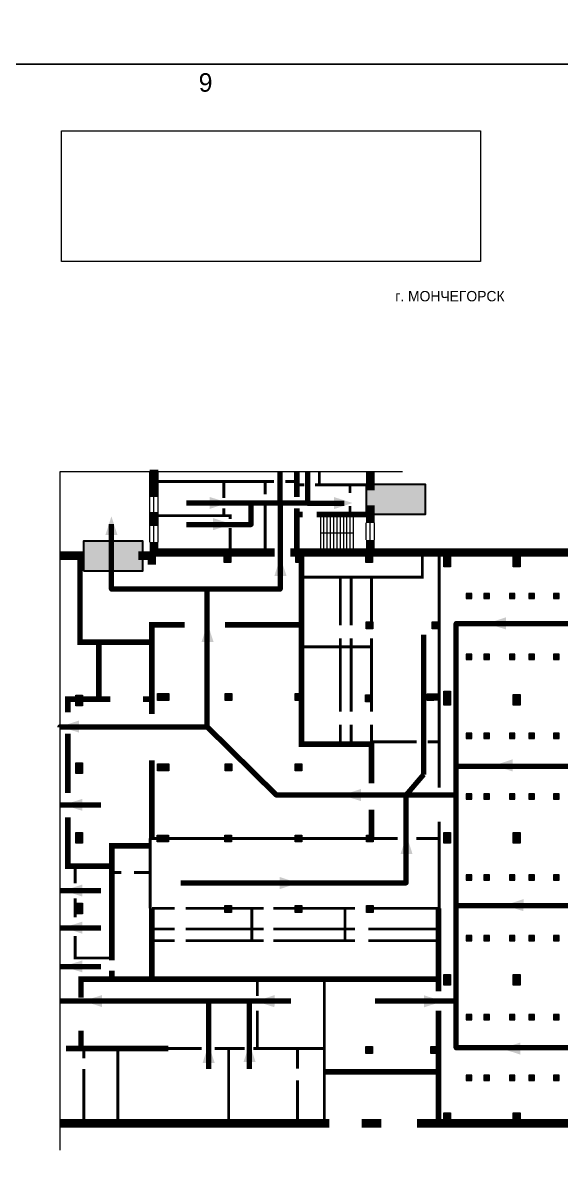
# Model space of a CAD drawing. Header units: millimetres. Extents: x 13810 to 67229, y 12374 to 21950.
# Drawn here: x 37200 to 37345.2, y 15037.6 to 15348.7 of the extents above; entities that cross this region are included whole.
import ezdxf

# ---------------------------------------------------------------- set-up
doc = ezdxf.new("R2010")
doc.units = ezdxf.units.MM
doc.layers.add('План_Штампы', color=7, linetype='Continuous')
doc.styles.add('обычный', font='arial.ttf')
picture_1 = doc.add_image_def('image1.jpg', size_in_pixel=(337, 105))

# ---------------------------------------------------------------- blocks, each defined once
blk = doc.blocks.new('A$C7B4425F7')
at = {"true_color": 0xffffff}
blk.add_hatch(color=7, dxfattribs=at).paths.add_polyline_path([(0, 0), (-16, 0), (-16, -8), (0, -8)])
h = blk.add_hatch(color=126)
h.paths.add_polyline_path([(-0.2, -0.2), (-15.8, -0.2), (-15.8, -7.8), (-0.2, -7.8)])
h.paths.add_polyline_path([(-11.76, -2.03), (-11.76, -3.66), (-11.17, -3.66, -0.568275), (-11.17, -6.18), (-12.58, -6.18), (-12.58, -2.03)], flags=16)
h.paths.add_polyline_path([(-13.33, -4.12, -0.495768), (-13.59, -6.18), (-15.03, -6.18), (-15.03, -2.03), (-13.59, -2.03, -0.487973)], flags=16)
h.paths.add_polyline_path([(-10.25, -2.03), (-9.48, -2.03), (-9.48, -6.18), (-10.25, -6.18)], flags=16)
h.paths.add_polyline_path([(-13.84, -3.69), (-14.24, -3.69), (-14.24, -3.03), (-13.9, -3.03, -0.692621)], flags=0)
h.paths.add_polyline_path([(-9.15, -2.03), (-8.4, -2.03), (-8.04, -3.07), (-7.68, -2.03), (-6.93, -2.03), (-7.64, -4.1), (-6.93, -6.18), (-7.68, -6.18), (-8.04, -5.14), (-8.4, -6.18), (-9.15, -6.18), (-8.44, -4.1)], flags=16)
h.paths.add_polyline_path([(-11.76, -4.46), (-11.42, -4.46, -0.692621), (-11.36, -5.12), (-11.76, -5.12)], flags=0)
h.paths.add_polyline_path([(-13.9, -5.2), (-14.24, -5.2), (-14.24, -4.55), (-13.84, -4.55, -0.708038)], flags=0)
edge = h.paths.add_edge_path(flags=16)
edge.add_ellipse((-5.51, -4.08), major_axis=(0, 2.05), ratio=0.586184, start_angle=0, end_angle=360)
edge = h.paths.add_edge_path(flags=0)
edge.add_ellipse((-5.51, -4.08), major_axis=(0, 1.14), ratio=0.454828, start_angle=0, end_angle=360)
h.paths.add_polyline_path([(-4.13, -4.96, 0.377264), (-3.48, -4.52, 0.0555), (-3.16, -2.03), (-1.66, -2.03), (-1.66, -4.96), (-0.96, -4.96), (-0.96, -7.01), (-1.75, -7.01), (-1.75, -6.18), (-3.3, -6.18), (-3.3, -7.02), (-4.13, -7.02)], flags=16)
h.paths.add_polyline_path([(-2.73, -2.91), (-2.28, -2.91), (-2.28, -4.96), (-3.05, -4.96, 0.079136)], flags=0)
at = {"color": 126}
blk.add_lwpolyline([(-16, -8), (0, -8), (0, 0), (-16, 0)], close=True, dxfattribs=at)

msp = doc.modelspace()

# ---------------------------------------------------------------- hatches: boundary and pattern name
at = {"lineweight": 0}
h = msp.add_hatch(color=256, dxfattribs=at)
h.dxf.hatch_style = 1
h.paths.add_polyline_path([(37315.35, 15206.31), (37313.55, 15206.31), (37313.55, 15203.42), (37315.35, 15203.42)])
h = msp.add_hatch(color=256, dxfattribs=at)
h.dxf.hatch_style = 1
h.paths.add_polyline_path([(37254.26, 15205.01), (37254.26, 15203.14), (37256.06, 15203.14), (37256.06, 15205.01)])
h = msp.add_hatch(color=256, dxfattribs=at)
h.dxf.hatch_style = 1
h.paths.add_polyline_path([(37273.62, 15205.01), (37273.62, 15203.14), (37275.42, 15203.14), (37275.42, 15205.01)])
h = msp.add_hatch(color=256, dxfattribs=at)
h.dxf.hatch_style = 1
h.paths.add_polyline_path([(37292.52, 15205.01), (37292.52, 15203.14), (37294.32, 15203.14), (37294.32, 15205.01)])
h = msp.add_hatch(color=256, dxfattribs=at)
h.dxf.hatch_style = 1
h.paths.add_polyline_path([(37315.34, 15204.87), (37313.54, 15204.87), (37313.54, 15201.98), (37315.34, 15201.98)])
h = msp.add_hatch(color=256, dxfattribs=at)
h.dxf.hatch_style = 1
h.paths.add_polyline_path([(37334.14, 15204.87), (37332.33, 15204.87), (37332.33, 15201.98), (37334.14, 15201.98)])
h = msp.add_hatch(color=256, dxfattribs=at)
h.dxf.hatch_style = 1
h.paths.add_polyline_path([(37321.1, 15193.38), (37321.1, 15194.8), (37319.59, 15194.8), (37319.59, 15193.38)])
h = msp.add_hatch(color=256, dxfattribs=at)
h.dxf.hatch_style = 1
h.paths.add_polyline_path([(37325.92, 15193.38), (37325.92, 15194.8), (37324.4, 15194.8), (37324.4, 15193.38)])
h = msp.add_hatch(color=256, dxfattribs=at)
h.dxf.hatch_style = 1
h.paths.add_polyline_path([(37332.78, 15193.38), (37332.78, 15194.8), (37331.26, 15194.8), (37331.26, 15193.38)])
h = msp.add_hatch(color=256, dxfattribs=at)
h.dxf.hatch_style = 1
h.paths.add_polyline_path([(37338.05, 15193.38), (37338.05, 15194.8), (37336.53, 15194.8), (37336.53, 15193.38)])
h = msp.add_hatch(color=256, dxfattribs=at)
h.dxf.hatch_style = 1
h.paths.add_polyline_path([(37344.74, 15193.38), (37344.74, 15194.8), (37343.22, 15194.8), (37343.22, 15193.38)])
h = msp.add_hatch(color=256, dxfattribs=at)
h.dxf.hatch_style = 1
h.paths.add_polyline_path([(37292.63, 15187.15), (37292.63, 15185.28), (37294.43, 15185.28), (37294.43, 15187.15)])
h = msp.add_hatch(color=256, dxfattribs=at)
h.dxf.hatch_style = 1
h.paths.add_polyline_path([(37310.4, 15187.15), (37310.4, 15185.28), (37312.2, 15185.28), (37312.2, 15187.15)])
h = msp.add_hatch(color=256, dxfattribs=at)
h.dxf.hatch_style = 1
h.paths.add_polyline_path([(37321.1, 15176.99), (37321.1, 15178.41), (37319.59, 15178.41), (37319.59, 15176.99)])
h = msp.add_hatch(color=256, dxfattribs=at)
h.dxf.hatch_style = 1
h.paths.add_polyline_path([(37325.92, 15176.99), (37325.92, 15178.41), (37324.4, 15178.41), (37324.4, 15176.99)])
h = msp.add_hatch(color=256, dxfattribs=at)
h.dxf.hatch_style = 1
h.paths.add_polyline_path([(37332.78, 15176.99), (37332.78, 15178.41), (37331.26, 15178.41), (37331.26, 15176.99)])
h = msp.add_hatch(color=256, dxfattribs=at)
h.dxf.hatch_style = 1
h.paths.add_polyline_path([(37338.05, 15176.99), (37338.05, 15178.41), (37336.53, 15178.41), (37336.53, 15176.99)])
h = msp.add_hatch(color=256, dxfattribs=at)
h.dxf.hatch_style = 1
h.paths.add_polyline_path([(37344.74, 15176.99), (37344.74, 15178.41), (37343.22, 15178.41), (37343.22, 15176.99)])
h = msp.add_hatch(color=256, dxfattribs=at)
h.dxf.hatch_style = 1
h.paths.add_polyline_path([(37216.08, 15167.31), (37214.28, 15167.31), (37214.28, 15164.42), (37216.08, 15164.42)])
h = msp.add_hatch(color=256, dxfattribs=at)
h.dxf.hatch_style = 1
h.paths.add_polyline_path([(37236.33, 15167.79), (37236.33, 15165.91), (37239.32, 15165.91), (37239.32, 15167.79)])
h = msp.add_hatch(color=256, dxfattribs=at)
h.dxf.hatch_style = 1
h.paths.add_polyline_path([(37254.56, 15167.79), (37254.56, 15165.91), (37256.36, 15165.91), (37256.36, 15167.79)])
h = msp.add_hatch(color=256, dxfattribs=at)
h.dxf.hatch_style = 1
h.paths.add_polyline_path([(37273.5, 15167.79), (37273.5, 15165.91), (37275.3, 15165.91), (37275.3, 15167.79)])
h = msp.add_hatch(color=256, dxfattribs=at)
h.dxf.hatch_style = 1
h.paths.add_polyline_path([(37292.46, 15167.42), (37292.46, 15165.55), (37294.26, 15165.55), (37294.26, 15167.42)])
h = msp.add_hatch(color=256, dxfattribs=at)
h.dxf.hatch_style = 1
h.paths.add_polyline_path([(37309.11, 15167.72), (37309.11, 15165.85), (37312.33, 15165.85), (37312.33, 15167.72)])
h = msp.add_hatch(color=256, dxfattribs=at)
h.dxf.hatch_style = 1
h.paths.add_polyline_path([(37315.34, 15168.41), (37313.54, 15168.41), (37313.54, 15165.52), (37315.34, 15165.52)])
h = msp.add_hatch(color=256, dxfattribs=at)
h.dxf.hatch_style = 1
h.paths.add_polyline_path([(37315.34, 15167.55), (37313.54, 15167.55), (37313.54, 15164.66), (37315.34, 15164.66)])
h = msp.add_hatch(color=256, dxfattribs=at)
h.dxf.hatch_style = 1
h.paths.add_polyline_path([(37315.34, 15167.55), (37313.54, 15167.55), (37313.54, 15164.66), (37315.34, 15164.66)])
h = msp.add_hatch(color=256, dxfattribs=at)
h.dxf.hatch_style = 1
h.paths.add_polyline_path([(37334.14, 15167.55), (37332.33, 15167.55), (37332.33, 15164.66), (37334.14, 15164.66)])
h = msp.add_hatch(color=256, dxfattribs=at)
h.dxf.hatch_style = 1
h.paths.add_polyline_path([(37334.14, 15167.55), (37332.33, 15167.55), (37332.33, 15164.66), (37334.14, 15164.66)])
h = msp.add_hatch(color=256, dxfattribs=at)
h.dxf.hatch_style = 1
h.paths.add_polyline_path([(37321.1, 15155.65), (37321.1, 15157.07), (37319.59, 15157.07), (37319.59, 15155.65)])
h = msp.add_hatch(color=256, dxfattribs=at)
h.dxf.hatch_style = 1
h.paths.add_polyline_path([(37325.92, 15155.65), (37325.92, 15157.07), (37324.4, 15157.07), (37324.4, 15155.65)])
h = msp.add_hatch(color=256, dxfattribs=at)
h.dxf.hatch_style = 1
h.paths.add_polyline_path([(37332.78, 15155.65), (37332.78, 15157.07), (37331.26, 15157.07), (37331.26, 15155.65)])
h = msp.add_hatch(color=256, dxfattribs=at)
h.dxf.hatch_style = 1
h.paths.add_polyline_path([(37338.05, 15155.65), (37338.05, 15157.07), (37336.53, 15157.07), (37336.53, 15155.65)])
h = msp.add_hatch(color=256, dxfattribs=at)
h.dxf.hatch_style = 1
h.paths.add_polyline_path([(37344.74, 15155.65), (37344.74, 15157.07), (37343.22, 15157.07), (37343.22, 15155.65)])
h = msp.add_hatch(color=256, dxfattribs=at)
h.dxf.hatch_style = 1
h.paths.add_polyline_path([(37216.08, 15149.11), (37214.28, 15149.11), (37214.28, 15146.22), (37216.08, 15146.22)])
h = msp.add_hatch(color=256, dxfattribs=at)
h.dxf.hatch_style = 1
h.paths.add_polyline_path([(37236.33, 15148.79), (37236.33, 15146.92), (37239.32, 15146.92), (37239.32, 15148.79)])
h = msp.add_hatch(color=256, dxfattribs=at)
h.dxf.hatch_style = 1
h.paths.add_polyline_path([(37254.56, 15148.79), (37254.56, 15146.92), (37256.36, 15146.92), (37256.36, 15148.79)])
h = msp.add_hatch(color=256, dxfattribs=at)
h.dxf.hatch_style = 1
h.paths.add_polyline_path([(37273.5, 15148.79), (37273.5, 15146.92), (37275.3, 15146.92), (37275.3, 15148.79)])
h = msp.add_hatch(color=256, dxfattribs=at)
h.dxf.hatch_style = 1
h.paths.add_polyline_path([(37321.1, 15139.26), (37321.1, 15140.68), (37319.59, 15140.68), (37319.59, 15139.26)])
h = msp.add_hatch(color=256, dxfattribs=at)
h.dxf.hatch_style = 1
h.paths.add_polyline_path([(37325.92, 15139.26), (37325.92, 15140.68), (37324.4, 15140.68), (37324.4, 15139.26)])
h = msp.add_hatch(color=256, dxfattribs=at)
h.dxf.hatch_style = 1
h.paths.add_polyline_path([(37332.78, 15139.26), (37332.78, 15140.68), (37331.26, 15140.68), (37331.26, 15139.26)])
h = msp.add_hatch(color=256, dxfattribs=at)
h.dxf.hatch_style = 1
h.paths.add_polyline_path([(37338.05, 15139.26), (37338.05, 15140.68), (37336.53, 15140.68), (37336.53, 15139.26)])
h = msp.add_hatch(color=256, dxfattribs=at)
h.dxf.hatch_style = 1
h.paths.add_polyline_path([(37344.74, 15139.26), (37344.74, 15140.68), (37343.22, 15140.68), (37343.22, 15139.26)])
h = msp.add_hatch(color=256, dxfattribs=at)
h.dxf.hatch_style = 1
h.paths.add_polyline_path([(37216.08, 15130.24), (37214.28, 15130.24), (37214.28, 15127.35), (37216.08, 15127.35)])
h = msp.add_hatch(color=256, dxfattribs=at)
h.dxf.hatch_style = 1
h.paths.add_polyline_path([(37236.24, 15129.59), (37236.24, 15127.72), (37239.23, 15127.72), (37239.23, 15129.59)])
h = msp.add_hatch(color=256, dxfattribs=at)
h.dxf.hatch_style = 1
h.paths.add_polyline_path([(37254.47, 15129.59), (37254.47, 15127.72), (37256.28, 15127.72), (37256.28, 15129.59)])
h = msp.add_hatch(color=256, dxfattribs=at)
h.dxf.hatch_style = 1
h.paths.add_polyline_path([(37273.42, 15129.59), (37273.42, 15127.72), (37275.22, 15127.72), (37275.22, 15129.59)])
h = msp.add_hatch(color=256, dxfattribs=at)
h.dxf.hatch_style = 1
h.paths.add_polyline_path([(37292.7, 15129.59), (37292.7, 15127.72), (37294.5, 15127.72), (37294.5, 15129.59)])
h = msp.add_hatch(color=256, dxfattribs=at)
h.dxf.hatch_style = 1
h.paths.add_polyline_path([(37315.34, 15130.24), (37313.54, 15130.24), (37313.54, 15127.35), (37315.34, 15127.35)])
h = msp.add_hatch(color=256, dxfattribs=at)
h.dxf.hatch_style = 1
h.paths.add_polyline_path([(37315.34, 15130.24), (37313.54, 15130.24), (37313.54, 15127.35), (37315.34, 15127.35)])
h = msp.add_hatch(color=256, dxfattribs=at)
h.dxf.hatch_style = 1
h.paths.add_polyline_path([(37334.14, 15130.24), (37332.33, 15130.24), (37332.33, 15127.35), (37334.14, 15127.35)])
h = msp.add_hatch(color=256, dxfattribs=at)
h.dxf.hatch_style = 1
h.paths.add_polyline_path([(37321.1, 15117.41), (37321.1, 15118.83), (37319.59, 15118.83), (37319.59, 15117.41)])
h = msp.add_hatch(color=256, dxfattribs=at)
h.dxf.hatch_style = 1
h.paths.add_polyline_path([(37325.92, 15117.41), (37325.92, 15118.83), (37324.4, 15118.83), (37324.4, 15117.41)])
h = msp.add_hatch(color=256, dxfattribs=at)
h.dxf.hatch_style = 1
h.paths.add_polyline_path([(37332.78, 15117.41), (37332.78, 15118.83), (37331.26, 15118.83), (37331.26, 15117.41)])
h = msp.add_hatch(color=256, dxfattribs=at)
h.dxf.hatch_style = 1
h.paths.add_polyline_path([(37338.05, 15117.41), (37338.05, 15118.83), (37336.53, 15118.83), (37336.53, 15117.41)])
h = msp.add_hatch(color=256, dxfattribs=at)
h.dxf.hatch_style = 1
h.paths.add_polyline_path([(37344.74, 15117.41), (37344.74, 15118.83), (37343.22, 15118.83), (37343.22, 15117.41)])
h = msp.add_hatch(color=256, dxfattribs=at)
h.dxf.hatch_style = 1
h.paths.add_polyline_path([(37216.08, 15111.17), (37214.28, 15111.17), (37214.28, 15108.29), (37216.08, 15108.29)])
h = msp.add_hatch(color=256, dxfattribs=at)
h.dxf.hatch_style = 1
h.paths.add_polyline_path([(37254.47, 15110.59), (37254.47, 15108.72), (37256.28, 15108.72), (37256.28, 15110.59)])
h = msp.add_hatch(color=256, dxfattribs=at)
h.dxf.hatch_style = 1
h.paths.add_polyline_path([(37273.42, 15110.59), (37273.42, 15108.72), (37275.22, 15108.72), (37275.22, 15110.59)])
h = msp.add_hatch(color=256, dxfattribs=at)
h.dxf.hatch_style = 1
h.paths.add_polyline_path([(37292.7, 15110.59), (37292.7, 15108.72), (37294.5, 15108.72), (37294.5, 15110.59)])
h = msp.add_hatch(color=256, dxfattribs=at)
h.dxf.hatch_style = 1
h.paths.add_polyline_path([(37321.1, 15101.02), (37321.1, 15102.44), (37319.59, 15102.44), (37319.59, 15101.02)])
h = msp.add_hatch(color=256, dxfattribs=at)
h.dxf.hatch_style = 1
h.paths.add_polyline_path([(37325.92, 15101.02), (37325.92, 15102.44), (37324.4, 15102.44), (37324.4, 15101.02)])
h = msp.add_hatch(color=256, dxfattribs=at)
h.dxf.hatch_style = 1
h.paths.add_polyline_path([(37332.78, 15101.02), (37332.78, 15102.44), (37331.26, 15102.44), (37331.26, 15101.02)])
h = msp.add_hatch(color=256, dxfattribs=at)
h.dxf.hatch_style = 1
h.paths.add_polyline_path([(37338.05, 15101.02), (37338.05, 15102.44), (37336.53, 15102.44), (37336.53, 15101.02)])
h = msp.add_hatch(color=256, dxfattribs=at)
h.dxf.hatch_style = 1
h.paths.add_polyline_path([(37344.74, 15101.02), (37344.74, 15102.44), (37343.22, 15102.44), (37343.22, 15101.02)])
h = msp.add_hatch(color=256, dxfattribs=at)
h.dxf.hatch_style = 1
h.paths.add_polyline_path([(37315.34, 15091.97), (37313.54, 15091.97), (37313.54, 15089.08), (37315.34, 15089.08)])
h = msp.add_hatch(color=256, dxfattribs=at)
h.dxf.hatch_style = 1
h.paths.add_polyline_path([(37334.14, 15091.97), (37332.33, 15091.97), (37332.33, 15089.08), (37334.14, 15089.08)])
h = msp.add_hatch(color=256, dxfattribs=at)
h.dxf.hatch_style = 1
h.paths.add_polyline_path([(37321.1, 15079.75), (37321.1, 15081.17), (37319.59, 15081.17), (37319.59, 15079.75)])
h = msp.add_hatch(color=256, dxfattribs=at)
h.dxf.hatch_style = 1
h.paths.add_polyline_path([(37325.92, 15079.75), (37325.92, 15081.17), (37324.4, 15081.17), (37324.4, 15079.75)])
h = msp.add_hatch(color=256, dxfattribs=at)
h.dxf.hatch_style = 1
h.paths.add_polyline_path([(37332.78, 15079.75), (37332.78, 15081.17), (37331.26, 15081.17), (37331.26, 15079.75)])
h = msp.add_hatch(color=256, dxfattribs=at)
h.dxf.hatch_style = 1
h.paths.add_polyline_path([(37338.05, 15079.75), (37338.05, 15081.17), (37336.53, 15081.17), (37336.53, 15079.75)])
h = msp.add_hatch(color=256, dxfattribs=at)
h.dxf.hatch_style = 1
h.paths.add_polyline_path([(37344.74, 15079.75), (37344.74, 15081.17), (37343.22, 15081.17), (37343.22, 15079.75)])
h = msp.add_hatch(color=256, dxfattribs=at)
h.dxf.hatch_style = 1
h.paths.add_polyline_path([(37292.52, 15072.52), (37292.52, 15070.64), (37294.32, 15070.64), (37294.32, 15072.52)])
h = msp.add_hatch(color=256, dxfattribs=at)
h.dxf.hatch_style = 1
h.paths.add_polyline_path([(37310.05, 15072.52), (37310.05, 15070.64), (37311.85, 15070.64), (37311.85, 15072.52)])
h = msp.add_hatch(color=256, dxfattribs=at)
h.dxf.hatch_style = 1
h.paths.add_polyline_path([(37321.1, 15063.36), (37321.1, 15064.78), (37319.59, 15064.78), (37319.59, 15063.36)])
h = msp.add_hatch(color=256, dxfattribs=at)
h.dxf.hatch_style = 1
h.paths.add_polyline_path([(37325.92, 15063.36), (37325.92, 15064.78), (37324.4, 15064.78), (37324.4, 15063.36)])
h = msp.add_hatch(color=256, dxfattribs=at)
h.dxf.hatch_style = 1
h.paths.add_polyline_path([(37332.78, 15063.36), (37332.78, 15064.78), (37331.26, 15064.78), (37331.26, 15063.36)])
h = msp.add_hatch(color=256, dxfattribs=at)
h.dxf.hatch_style = 1
h.paths.add_polyline_path([(37338.05, 15063.36), (37338.05, 15064.78), (37336.53, 15064.78), (37336.53, 15063.36)])
h = msp.add_hatch(color=256, dxfattribs=at)
h.dxf.hatch_style = 1
h.paths.add_polyline_path([(37344.74, 15063.36), (37344.74, 15064.78), (37343.22, 15064.78), (37343.22, 15063.36)])
h = msp.add_hatch(color=256, dxfattribs=at)
h.dxf.hatch_style = 1
h.paths.add_polyline_path([(37315.34, 15054.65), (37313.54, 15054.65), (37313.54, 15051.77), (37315.34, 15051.77)])
h = msp.add_hatch(color=256, dxfattribs=at)
h.dxf.hatch_style = 1
h.paths.add_polyline_path([(37334.14, 15054.65), (37332.33, 15054.65), (37332.33, 15051.77), (37334.14, 15051.77)])

# ---------------------------------------------------------------- linework, layer by layer
at = {"color": 126, "lineweight": 0, "true_color": 0x008754}
for points in [[(37185.05, 15732.64), (37785.05, 15732.64), (37785.05, 15337.64), (37185.05, 15337.64)], [(37185.05, 15732.64), (37785.05, 15732.64), (37785.05, 15337.64), (37185.05, 15337.64)], [(37185.05, 15732.64), (37785.05, 15732.64), (37785.05, 15337.64), (37185.05, 15337.64)], [(37185.05, 15732.64), (37785.05, 15732.64), (37785.05, 15337.64), (37185.05, 15337.64)], [(37185.05, 15337.64), (37785.05, 15337.64), (37785.05, 14942.64), (37185.05, 14942.64)], [(37185.05, 15337.64), (37785.05, 15337.64), (37785.05, 14942.64), (37185.05, 14942.64)], [(37185.05, 15337.64), (37785.05, 15337.64), (37785.05, 14942.64), (37185.05, 14942.64)], [(37185.05, 15337.64), (37785.05, 15337.64), (37785.05, 14942.64), (37185.05, 14942.64)]]:
    msp.add_lwpolyline(points, close=True, dxfattribs=at)
at = {"lineweight": 0}
for points, const_width in [([(37235.34, 15220.86), (37235.34, 15228.2)], 2.29), ([(37273.93, 15227.61), (37273.93, 15220.85)], 1.52), ([(37280, 15224.09), (37280, 15227.61)], 0.762), ([(37293.73, 15222.62), (37293.73, 15227.61)], 2.29), ([(37267.74, 15225), (37235.34, 15225)], 0.762), ([(37254.19, 15220.59), (37254.19, 15225)], 0.762), ([(37265.35, 15225), (37265.35, 15221.51)], 0.762), ([(37273.93, 15225), (37270.8, 15225)], 0.762), ([(37273.93, 15224.09), (37275.9, 15224.09)], 0.762), ([(37278.78, 15224.09), (37293.73, 15224.09)], 0.762), ([(37288.28, 15224.09), (37288.28, 15221.89)], 0.762), ([(37265.35, 15218.45), (37265.35, 15205.86)], 0.762), ([(37273.93, 15217.78), (37273.93, 15205.86)], 1.52), ([(37288.28, 15218.4), (37288.28, 15216.07)], 0.762), ([(37293.73, 15213.82), (37293.73, 15218.61)], 2.29), ([(37235.34, 15212.95), (37235.34, 15216.75)], 2.29), ([(37255.91, 15214.84), (37255.91, 15215.76), (37235.34, 15215.76)], 0.762), ([(37254.19, 15215.76), (37254.19, 15217.78)], 0.762), ([(37273.93, 15216.07), (37275.47, 15216.07)], 1.52), ([(37279.27, 15216.07), (37293.73, 15216.07)], 1.52), ([(37255.91, 15205.86), (37255.91, 15212.45)], 0.762), ([(37267.9, 15205.86), (37235.34, 15205.86), (37235.34, 15208.66)], 2.29), ([(37293.73, 15205.86), (37293.73, 15209.22)], 2.29), ([(37209.96, 15205), (37216.69, 15205)], 2.29), ([(37231.12, 15205), (37234.8, 15205), (37234.8, 15202.58)], 2.29), ([(37272.15, 15205.86), (37709.3, 15205.86)], 2.29), ([(37294.06, 15143.56), (37294.06, 15154.15), (37275.17, 15154.15), (37275.17, 15205.86)], 1.52), ([(37275.17, 15199.18), (37307.79, 15199.18), (37307.79, 15205.86)], 0.762), ([(37312.33, 15142.38), (37312.33, 15205.86)], 0.762), ([(37215.39, 15205), (37215.39, 15181.62), (37234.8, 15181.62)], 1.52), ([(37285.65, 15186.18), (37285.65, 15199.18)], 0.762), ([(37288.56, 15199.18), (37288.56, 15186.18)], 0.762), ([(37294.06, 15186.18), (37294.06, 15199.18)], 0.762), ([(37243.61, 15186.33), (37234.8, 15186.33), (37234.8, 15162.29)], 1.52), ([(37254.49, 15186.33), (37275.17, 15186.33)], 1.52), ([(37220.5, 15181.62), (37220.5, 15166.25)], 1.52), ([(37285.65, 15162.87), (37285.65, 15182.67)], 0.762), ([(37288.56, 15182.67), (37288.56, 15162.87)], 0.762), ([(37294.06, 15162.87), (37294.06, 15182.67)], 0.762), ([(37294.06, 15180.36), (37275.17, 15180.36)], 0.762), ([(37223.54, 15166.25), (37212.13, 15166.25), (37212.13, 15162.73)], 1.52), ([(37232.39, 15166.25), (37234.8, 15166.25)], 1.52), ([(37285.65, 15154.15), (37285.65, 15159.38)], 0.762), ([(37288.56, 15159.38), (37288.56, 15154.15)], 0.762), ([(37294.06, 15154.75), (37294.06, 15159.38)], 0.762), ([(37212.13, 15156.9), (37212.13, 15140.94)], 1.52), ([(37294.06, 15154.75), (37306.27, 15154.75)], 0.762), ([(37309.19, 15154.75), (37312.33, 15154.75)], 0.762), ([(37234.8, 15149.78), (37234.8, 15128.27)], 1.52), ([(37212.13, 15134.38), (37212.13, 15121.17), (37224.02, 15121.17)], 1.52), ([(37294.06, 15128.66), (37294.06, 15136.43)], 1.52), ([(37312.33, 15128.66), (37312.33, 15133.19)], 0.762), ([(37234.32, 15128.66), (37234.32, 15109.81)], 0.762), ([(37234.8, 15128.66), (37301.09, 15128.66)], 0.762), ([(37306.16, 15128.66), (37312.33, 15128.66), (37312.33, 15109.81)], 0.762), ([(37234.32, 15126.64), (37224.02, 15126.64), (37224.02, 15095.81)], 1.52), ([(37214.08, 15121.17), (37214.08, 15116.52)], 0.762), ([(37224.02, 15119.48), (37226.5, 15119.48)], 0.762), ([(37229.94, 15119.48), (37234.32, 15119.48)], 0.762), ([(37214.08, 15112.51), (37214.08, 15107.36)], 0.762), ([(37234.8, 15109.81), (37234.8, 15090.69)], 1.52), ([(37234.8, 15109.81), (37240.91, 15109.81)], 0.762), ([(37243.88, 15109.81), (37264.92, 15109.81)], 0.762), ([(37261.77, 15109.81), (37261.77, 15101.08)], 0.762), ([(37267.6, 15109.81), (37289.61, 15109.81)], 0.762), ([(37286.93, 15101.08), (37286.93, 15109.81)], 0.762), ([(37293.24, 15109.81), (37312.16, 15109.81)], 0.762), ([(37312.16, 15087.37), (37312.16, 15109.81)], 1.52), ([(37234.8, 15104.23), (37240.91, 15104.23)], 0.762), ([(37243.88, 15104.23), (37264.92, 15104.23)], 0.762), ([(37267.6, 15104.23), (37289.61, 15104.23)], 0.762), ([(37293.24, 15104.23), (37312.16, 15104.23)], 0.762), ([(37214.08, 15102.3), (37214.08, 15096.38), (37224.02, 15096.38)], 0.762), ([(37234.8, 15101.08), (37240.91, 15101.08)], 0.762), ([(37243.88, 15101.08), (37264.92, 15101.08)], 0.762), ([(37267.6, 15101.08), (37289.61, 15101.08)], 0.762), ([(37293.24, 15101.08), (37312.16, 15101.08)], 0.762), ([(37215.66, 15085.7), (37215.66, 15090.69), (37312.16, 15090.69)], 1.52), ([(37224.02, 15092.94), (37224.02, 15090.69)], 1.52), ([(37263.24, 15090.69), (37263.24, 15086.16)], 0.762), ([(37281.32, 15051.77), (37281.32, 15090.69)], 0.762), ([(37263.24, 15082.2), (37263.24, 15071.96)], 0.762), ([(37312.16, 15082.14), (37312.16, 15051.77)], 1.52), ([(37215.66, 15071.96), (37215.66, 15076.79)], 1.52), ([(37211.6, 15071.96), (37239.24, 15071.96)], 1.52), ([(37216.42, 15071.96), (37216.42, 15069.31)], 0.762), ([(37225.61, 15071.96), (37225.61, 15051.77)], 0.762), ([(37239.24, 15071.96), (37248.19, 15071.96)], 0.762), ([(37251.73, 15071.96), (37259.86, 15071.96)], 0.762), ([(37255.5, 15071.96), (37255.5, 15051.77)], 0.762), ([(37262.17, 15071.96), (37281.32, 15071.96)], 0.762), ([(37274.07, 15071.96), (37274.07, 15066.49)], 0.762), ([(37216.42, 15066.43), (37216.42, 15051.77)], 0.762), ([(37281.32, 15065.69), (37312.16, 15065.69)], 1.52), ([(37274.07, 15063.37), (37274.07, 15051.77)], 0.762), ([(37209.96, 15051.77), (37282.69, 15051.77)], 2.29), ([(37291.43, 15051.77), (37296.7, 15051.77)], 2.29), ([(37306.32, 15051.77), (37748.56, 15051.77)], 2.29)]:
    msp.add_lwpolyline(points, dxfattribs=dict(at, const_width=const_width))
for points in [[(37302.43, 15227.61), (37209.96, 15227.61), (37209.96, 15044.54)], [(37234.2, 15208.66), (37234.2, 15227.61)], [(37235.34, 15208.66), (37235.34, 15227.61)], [(37235.34, 15208.66), (37235.34, 15227.61)], [(37236.49, 15208.66), (37236.49, 15227.61)], [(37280.35, 15205.86), (37280.35, 15216.07)], [(37281.24, 15205.86), (37281.24, 15216.07)], [(37281.24, 15205.86), (37281.24, 15216.07)], [(37282.12, 15205.86), (37282.12, 15216.07)], [(37282.12, 15205.86), (37282.12, 15216.07)], [(37283.01, 15205.86), (37283.01, 15216.07)], [(37283.01, 15205.86), (37283.01, 15216.07)], [(37283.89, 15205.86), (37283.89, 15216.07)], [(37283.89, 15205.86), (37283.89, 15216.07)], [(37284.78, 15205.86), (37284.78, 15216.07)], [(37284.78, 15205.86), (37284.78, 15216.07)], [(37285.66, 15205.86), (37285.66, 15216.07)], [(37285.66, 15205.86), (37285.66, 15216.07)], [(37286.55, 15205.86), (37286.55, 15216.07)], [(37286.55, 15205.86), (37286.55, 15216.07)], [(37287.44, 15205.86), (37287.44, 15216.07)], [(37287.44, 15205.86), (37287.44, 15216.07)], [(37288.32, 15205.86), (37288.32, 15216.07)], [(37288.32, 15205.86), (37288.32, 15216.07)], [(37289.21, 15205.86), (37289.21, 15216.07)], [(37292.58, 15209.22), (37292.58, 15213.82)], [(37293.73, 15209.22), (37293.73, 15213.82)], [(37293.73, 15209.22), (37293.73, 15213.82)], [(37294.87, 15209.22), (37294.87, 15213.82)], [(37280.35, 15211.15), (37289.21, 15211.15)], [(37315.35, 15203.42), (37313.55, 15203.42), (37313.55, 15206.31), (37315.35, 15206.31), (37315.35, 15203.42)], [(37256.06, 15203.14), (37254.26, 15203.14), (37254.26, 15205.01), (37256.06, 15205.01), (37256.06, 15203.14)], [(37275.42, 15203.14), (37273.62, 15203.14), (37273.62, 15205.01), (37275.42, 15205.01), (37275.42, 15203.14)], [(37294.32, 15203.14), (37292.52, 15203.14), (37292.52, 15205.01), (37294.32, 15205.01), (37294.32, 15203.14)], [(37315.34, 15201.98), (37313.54, 15201.98), (37313.54, 15204.87), (37315.34, 15204.87), (37315.34, 15201.98)], [(37334.14, 15201.98), (37332.33, 15201.98), (37332.33, 15204.87), (37334.14, 15204.87), (37334.14, 15201.98)], [(37319.59, 15193.38), (37321.1, 15193.38), (37321.1, 15194.8), (37319.59, 15194.8), (37319.59, 15193.38)], [(37324.4, 15193.38), (37325.92, 15193.38), (37325.92, 15194.8), (37324.4, 15194.8), (37324.4, 15193.38)], [(37331.26, 15193.38), (37332.78, 15193.38), (37332.78, 15194.8), (37331.26, 15194.8), (37331.26, 15193.38)], [(37336.53, 15193.38), (37338.05, 15193.38), (37338.05, 15194.8), (37336.53, 15194.8), (37336.53, 15193.38)], [(37343.22, 15193.38), (37344.74, 15193.38), (37344.74, 15194.8), (37343.22, 15194.8), (37343.22, 15193.38)], [(37294.43, 15185.28), (37292.63, 15185.28), (37292.63, 15187.15), (37294.43, 15187.15), (37294.43, 15185.28)], [(37312.2, 15185.28), (37310.4, 15185.28), (37310.4, 15187.15), (37312.2, 15187.15), (37312.2, 15185.28)], [(37319.59, 15176.99), (37321.1, 15176.99), (37321.1, 15178.41), (37319.59, 15178.41), (37319.59, 15176.99)], [(37324.4, 15176.99), (37325.92, 15176.99), (37325.92, 15178.41), (37324.4, 15178.41), (37324.4, 15176.99)], [(37331.26, 15176.99), (37332.78, 15176.99), (37332.78, 15178.41), (37331.26, 15178.41), (37331.26, 15176.99)], [(37336.53, 15176.99), (37338.05, 15176.99), (37338.05, 15178.41), (37336.53, 15178.41), (37336.53, 15176.99)], [(37343.22, 15176.99), (37344.74, 15176.99), (37344.74, 15178.41), (37343.22, 15178.41), (37343.22, 15176.99)], [(37216.08, 15164.42), (37214.28, 15164.42), (37214.28, 15167.31), (37216.08, 15167.31), (37216.08, 15164.42)], [(37239.32, 15165.91), (37236.33, 15165.91), (37236.33, 15167.79), (37239.32, 15167.79), (37239.32, 15165.91)], [(37256.36, 15165.91), (37254.56, 15165.91), (37254.56, 15167.79), (37256.36, 15167.79), (37256.36, 15165.91)], [(37275.3, 15165.91), (37273.5, 15165.91), (37273.5, 15167.79), (37275.3, 15167.79), (37275.3, 15165.91)], [(37294.26, 15165.55), (37292.46, 15165.55), (37292.46, 15167.42), (37294.26, 15167.42), (37294.26, 15165.55)], [(37310.91, 15165.85), (37309.11, 15165.85), (37309.11, 15167.72), (37312.33, 15167.72), (37312.33, 15165.85)], [(37315.34, 15165.52), (37313.54, 15165.52), (37313.54, 15168.41), (37315.34, 15168.41), (37315.34, 15165.52)], [(37315.34, 15164.66), (37313.54, 15164.66), (37313.54, 15167.55), (37315.34, 15167.55), (37315.34, 15164.66)], [(37315.34, 15164.66), (37313.54, 15164.66), (37313.54, 15167.55), (37315.34, 15167.55), (37315.34, 15164.66)], [(37334.14, 15164.66), (37332.33, 15164.66), (37332.33, 15167.55), (37334.14, 15167.55), (37334.14, 15164.66)], [(37334.14, 15164.66), (37332.33, 15164.66), (37332.33, 15167.55), (37334.14, 15167.55), (37334.14, 15164.66)], [(37319.59, 15155.65), (37321.1, 15155.65), (37321.1, 15157.07), (37319.59, 15157.07), (37319.59, 15155.65)], [(37324.4, 15155.65), (37325.92, 15155.65), (37325.92, 15157.07), (37324.4, 15157.07), (37324.4, 15155.65)], [(37331.26, 15155.65), (37332.78, 15155.65), (37332.78, 15157.07), (37331.26, 15157.07), (37331.26, 15155.65)], [(37336.53, 15155.65), (37338.05, 15155.65), (37338.05, 15157.07), (37336.53, 15157.07), (37336.53, 15155.65)], [(37343.22, 15155.65), (37344.74, 15155.65), (37344.74, 15157.07), (37343.22, 15157.07), (37343.22, 15155.65)], [(37216.08, 15146.22), (37214.28, 15146.22), (37214.28, 15149.11), (37216.08, 15149.11), (37216.08, 15146.22)], [(37239.32, 15146.92), (37236.33, 15146.92), (37236.33, 15148.79), (37239.32, 15148.79), (37239.32, 15146.92)], [(37256.36, 15146.92), (37254.56, 15146.92), (37254.56, 15148.79), (37256.36, 15148.79), (37256.36, 15146.92)], [(37275.3, 15146.92), (37273.5, 15146.92), (37273.5, 15148.79), (37275.3, 15148.79), (37275.3, 15146.92)], [(37319.59, 15139.26), (37321.1, 15139.26), (37321.1, 15140.68), (37319.59, 15140.68), (37319.59, 15139.26)], [(37324.4, 15139.26), (37325.92, 15139.26), (37325.92, 15140.68), (37324.4, 15140.68), (37324.4, 15139.26)], [(37331.26, 15139.26), (37332.78, 15139.26), (37332.78, 15140.68), (37331.26, 15140.68), (37331.26, 15139.26)], [(37336.53, 15139.26), (37338.05, 15139.26), (37338.05, 15140.68), (37336.53, 15140.68), (37336.53, 15139.26)], [(37343.22, 15139.26), (37344.74, 15139.26), (37344.74, 15140.68), (37343.22, 15140.68), (37343.22, 15139.26)], [(37216.08, 15127.35), (37214.28, 15127.35), (37214.28, 15130.24), (37216.08, 15130.24), (37216.08, 15127.35)], [(37239.23, 15127.72), (37236.24, 15127.72), (37236.24, 15129.59), (37239.23, 15129.59), (37239.23, 15127.72)], [(37256.28, 15127.72), (37254.47, 15127.72), (37254.47, 15129.59), (37256.28, 15129.59), (37256.28, 15127.72)], [(37275.22, 15127.72), (37273.42, 15127.72), (37273.42, 15129.59), (37275.22, 15129.59), (37275.22, 15127.72)], [(37294.5, 15127.72), (37292.7, 15127.72), (37292.7, 15129.59), (37294.5, 15129.59), (37294.5, 15127.72)], [(37315.34, 15127.35), (37313.54, 15127.35), (37313.54, 15130.24), (37315.34, 15130.24), (37315.34, 15127.35)], [(37315.34, 15127.35), (37313.54, 15127.35), (37313.54, 15130.24), (37315.34, 15130.24), (37315.34, 15127.35)], [(37334.14, 15127.35), (37332.33, 15127.35), (37332.33, 15130.24), (37334.14, 15130.24), (37334.14, 15127.35)], [(37319.59, 15117.41), (37321.1, 15117.41), (37321.1, 15118.83), (37319.59, 15118.83), (37319.59, 15117.41)], [(37324.4, 15117.41), (37325.92, 15117.41), (37325.92, 15118.83), (37324.4, 15118.83), (37324.4, 15117.41)], [(37331.26, 15117.41), (37332.78, 15117.41), (37332.78, 15118.83), (37331.26, 15118.83), (37331.26, 15117.41)], [(37336.53, 15117.41), (37338.05, 15117.41), (37338.05, 15118.83), (37336.53, 15118.83), (37336.53, 15117.41)], [(37343.22, 15117.41), (37344.74, 15117.41), (37344.74, 15118.83), (37343.22, 15118.83), (37343.22, 15117.41)], [(37216.08, 15108.29), (37214.28, 15108.29), (37214.28, 15111.17), (37216.08, 15111.17), (37216.08, 15108.29)], [(37256.28, 15108.72), (37254.47, 15108.72), (37254.47, 15110.59), (37256.28, 15110.59), (37256.28, 15108.72)], [(37275.22, 15108.72), (37273.42, 15108.72), (37273.42, 15110.59), (37275.22, 15110.59), (37275.22, 15108.72)], [(37294.5, 15108.72), (37292.7, 15108.72), (37292.7, 15110.59), (37294.5, 15110.59), (37294.5, 15108.72)], [(37319.59, 15101.02), (37321.1, 15101.02), (37321.1, 15102.44), (37319.59, 15102.44), (37319.59, 15101.02)], [(37324.4, 15101.02), (37325.92, 15101.02), (37325.92, 15102.44), (37324.4, 15102.44), (37324.4, 15101.02)], [(37331.26, 15101.02), (37332.78, 15101.02), (37332.78, 15102.44), (37331.26, 15102.44), (37331.26, 15101.02)], [(37336.53, 15101.02), (37338.05, 15101.02), (37338.05, 15102.44), (37336.53, 15102.44), (37336.53, 15101.02)], [(37343.22, 15101.02), (37344.74, 15101.02), (37344.74, 15102.44), (37343.22, 15102.44), (37343.22, 15101.02)], [(37315.34, 15089.08), (37313.54, 15089.08), (37313.54, 15091.97), (37315.34, 15091.97), (37315.34, 15089.08)], [(37334.14, 15089.08), (37332.33, 15089.08), (37332.33, 15091.97), (37334.14, 15091.97), (37334.14, 15089.08)], [(37319.59, 15079.75), (37321.1, 15079.75), (37321.1, 15081.17), (37319.59, 15081.17), (37319.59, 15079.75)], [(37324.4, 15079.75), (37325.92, 15079.75), (37325.92, 15081.17), (37324.4, 15081.17), (37324.4, 15079.75)], [(37331.26, 15079.75), (37332.78, 15079.75), (37332.78, 15081.17), (37331.26, 15081.17), (37331.26, 15079.75)], [(37336.53, 15079.75), (37338.05, 15079.75), (37338.05, 15081.17), (37336.53, 15081.17), (37336.53, 15079.75)], [(37343.22, 15079.75), (37344.74, 15079.75), (37344.74, 15081.17), (37343.22, 15081.17), (37343.22, 15079.75)], [(37294.32, 15070.64), (37292.52, 15070.64), (37292.52, 15072.52), (37294.32, 15072.52), (37294.32, 15070.64)], [(37311.85, 15070.64), (37310.05, 15070.64), (37310.05, 15072.52), (37311.85, 15072.52), (37311.85, 15070.64)], [(37319.59, 15063.36), (37321.1, 15063.36), (37321.1, 15064.78), (37319.59, 15064.78), (37319.59, 15063.36)], [(37324.4, 15063.36), (37325.92, 15063.36), (37325.92, 15064.78), (37324.4, 15064.78), (37324.4, 15063.36)], [(37331.26, 15063.36), (37332.78, 15063.36), (37332.78, 15064.78), (37331.26, 15064.78), (37331.26, 15063.36)], [(37336.53, 15063.36), (37338.05, 15063.36), (37338.05, 15064.78), (37336.53, 15064.78), (37336.53, 15063.36)], [(37343.22, 15063.36), (37344.74, 15063.36), (37344.74, 15064.78), (37343.22, 15064.78), (37343.22, 15063.36)], [(37315.34, 15051.77), (37313.54, 15051.77), (37313.54, 15054.65), (37315.34, 15054.65), (37315.34, 15051.77)], [(37334.14, 15051.77), (37332.33, 15051.77), (37332.33, 15054.65), (37334.14, 15054.65), (37334.14, 15051.77)]]:
    msp.add_lwpolyline(points, dxfattribs=at)
at = {"color": 126, "lineweight": 100, "true_color": 0x008754}
for points in [[(37269.41, 15219.19), (37269.41, 15227.61)], [(37276.75, 15227.61), (37276.75, 15219.19), (37286.72, 15219.19)], [(37276.75, 15219.19), (37244.16, 15219.19)], [(37244.16, 15213.42), (37261.59, 15213.42), (37261.59, 15219.19)], [(37269.41, 15219.19), (37269.41, 15195.97), (37249.74, 15195.97)], [(37209.96, 15158.8), (37209.96, 15158.8), (37249.74, 15158.8), (37249.74, 15195.97), (37223.86, 15195.97), (37223.86, 15213.52)], [(37513.72, 15186.71), (37513.72, 15072.15), (37316.91, 15072.15), (37316.91, 15084.73), (37295.05, 15084.73)], [(37316.91, 15140.37), (37316.91, 15186.71), (37712.81, 15186.71), (37712.81, 15072.15), (37513.72, 15072.15)], [(37308.15, 15145.93), (37308.15, 15183.58)], [(37242.62, 15116.67), (37303.39, 15116.67), (37303.39, 15140.37), (37268.38, 15140.37), (37249.74, 15158.8)], [(37316.91, 15148.19), (37712.81, 15148.19)], [(37303.39, 15140.37), (37308.15, 15145.93)], [(37209.96, 15137.72), (37220.97, 15137.72)], [(37316.91, 15084.73), (37316.91, 15140.37), (37303.39, 15140.37)], [(37209.96, 15114.59), (37220.97, 15114.59)], [(37316.91, 15110.53), (37712.81, 15110.53)], [(37209.96, 15104.58), (37220.97, 15104.58)], [(37209.96, 15094.12), (37220.97, 15094.12)], [(37209.96, 15084.81), (37272.29, 15084.81)], [(37250.09, 15084.81), (37250.09, 15066.47)], [(37261.15, 15066.47), (37261.15, 15084.81), (37261.15, 15084.81)]]:
    msp.add_lwpolyline(points, dxfattribs=at)
at = {"layer": 'План_Штампы', "color": 126, "true_color": 0x008754}
for points in [[(37250.35, 15217.58), (37250.36, 15220.84), (37255.36, 15219.23)], [(37283.91, 15217.54), (37283.92, 15220.81), (37288.93, 15219.2)], [(37225.52, 15210.55), (37222.25, 15210.56), (37223.86, 15215.57)], [(37251.28, 15211.85), (37251.28, 15215.12), (37256.29, 15213.51)], [(37271.12, 15199.54), (37267.86, 15199.54), (37269.47, 15204.55)], [(37330.32, 15188.33), (37330.32, 15185.07), (37325.31, 15186.68)], [(37251.45, 15181.69), (37248.19, 15181.69), (37249.8, 15186.7)], [(37215.13, 15160.49), (37215.12, 15157.23), (37210.11, 15158.84)], [(37332.13, 15150.02), (37332.13, 15146.75), (37327.12, 15148.36)], [(37291.2, 15142.01), (37291.2, 15138.74), (37286.19, 15140.35)], [(37216.04, 15139.37), (37216.03, 15136.11), (37211.02, 15137.72)], [(37305.15, 15124.43), (37301.89, 15124.43), (37303.5, 15129.44)], [(37216.04, 15116.25), (37216.03, 15112.98), (37211.02, 15114.59)], [(37269.27, 15114.99), (37269.28, 15118.26), (37274.29, 15116.64)], [(37335.09, 15112.28), (37335.08, 15109.02), (37330.07, 15110.63)], [(37216.04, 15106.23), (37216.03, 15102.96), (37211.02, 15104.58)], [(37216.04, 15095.77), (37216.03, 15092.51), (37211.02, 15094.12)], [(37221.37, 15086.42), (37221.36, 15083.16), (37216.35, 15084.77)], [(37267.89, 15086.38), (37267.88, 15083.11), (37262.87, 15084.72)], [(37308.25, 15083.07), (37308.25, 15086.33), (37313.26, 15084.72)], [(37251.74, 15068.06), (37248.48, 15068.07), (37250.09, 15073.08)], [(37262.78, 15068.3), (37259.52, 15068.31), (37261.13, 15073.32)], [(37334.25, 15073.59), (37334.25, 15070.33), (37329.24, 15071.94)]]:
    msp.add_solid(points, dxfattribs=at)

# ---------------------------------------------------------------- block references
at = {"layer": 'План_Штампы'}
for p in [(37308.65, 15224.15), (37232.36, 15208.9)]:
    msp.add_blockref('A$C7B4425F7', p, dxfattribs=at)

# ---------------------------------------------------------------- texts
at = {"lineweight": 0, "width": 126.6484, "attachment_point": 5, "style": 'обычный'}
for s, insert, char_height in [('{\\fProxima Nova Rg|b0|i0|c204|p2;9\\H1.1997x; }', (37249.28, 15332.66), 5), ('\\pi-8.4,l8.4,t8.4;{\\fProxima Nova Rg|b0|i0|c204|p2;г. МОНЧЕГОРСК\\H1.1997x; }', (37315.22, 15275), 2.8)]:
    msp.add_mtext(s, dxfattribs=dict(at, insert=insert, char_height=char_height))

# ---------------------------------------------------------------- pictures from other files: only their frames are drawn
at = {"color": 7, "lineweight": 0, "true_color": 0xf5f5ff}
image = msp.add_image(picture_1, insert=(37210.41, 15284.39), size_in_units=(113.11, 35.24), dxfattribs=at)
image.dxf.flags = 7

doc.saveas('drawing.dxf')
